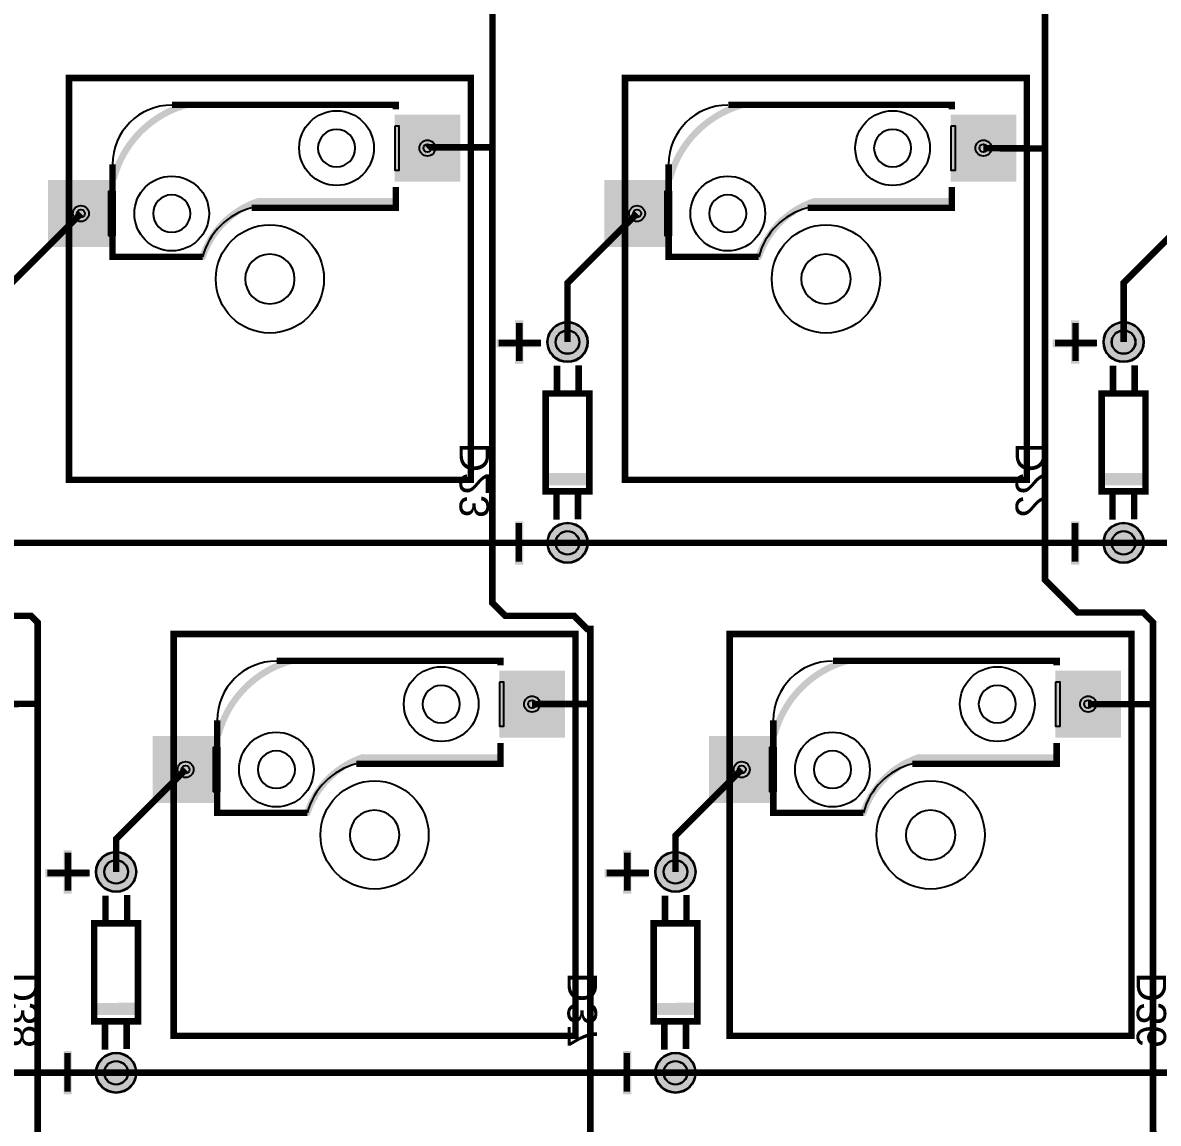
# Model space of a CAD drawing. Header units: millimetres. Extents: x -39 to 282, y -369 to -213.
# Drawn here: x 78.03 to 122.12, y -300.76 to -258.02 of the extents above; entities that cross this region are included whole.
import ezdxf

# ---------------------------------------------------------------- set-up
doc = ezdxf.new("R2010")
doc.units = ezdxf.units.MM
for name, color, linetype, true_color in [('BottomLayer', 7, 'Continuous', 0x0000ff), ('BottomPasteMaskLayer', 7, 'Continuous', 0x800000), ('BottomSilkLayer', 7, 'Continuous', 0x66cc33), ('BottomSolderMaskLayer', 7, 'Continuous', 0xaa00ff), ('Document', 7, 'Continuous', 0xffffff), ('Hole', 7, 'Continuous', 0x222222), ('Multi-Layer', 7, 'Continuous', 0xc0c0c0), ('TopLayer', 7, 'Continuous', 0xff0000), ('TopSilkLayer', 7, 'Continuous', 0xffcc00), ('TopSolderMaskLayer', 7, 'Continuous', 0x800080)]:
    doc.layers.add(name, color=color, linetype=linetype, true_color=true_color)
doc.styles.get("Standard").update_dxf_attribs({"font": 'arial.ttf'})

msp = doc.modelspace()

# ---------------------------------------------------------------- hatches: boundary and pattern name
at = {"layer": 'BottomLayer'}
for points in [[(92.495, -261.616), (94.995, -261.616), (94.995, -264.166), (92.495, -264.166)], [(114.085, -261.616), (116.585, -261.616), (116.585, -264.166), (114.085, -264.166)], [(92.645, -262.041), (92.645, -263.741), (94.245, -263.741), (94.245, -262.041), (92.645, -262.041)], [(114.236, -262.041), (114.236, -263.741), (115.836, -263.741), (115.836, -262.041), (114.236, -262.041)], [(79.045, -264.156), (81.545, -264.156), (81.545, -266.706), (79.045, -266.706)], [(100.635, -264.156), (103.135, -264.156), (103.135, -266.706), (100.635, -266.706)], [(79.795, -264.581), (79.795, -266.281), (81.395, -266.281), (81.395, -264.581), (79.795, -264.581)], [(101.385, -264.581), (101.385, -266.281), (102.985, -266.281), (102.985, -264.581), (101.385, -264.581)], [(96.559, -283.206), (99.059, -283.206), (99.059, -285.756), (96.559, -285.756)], [(118.149, -283.206), (120.649, -283.206), (120.649, -285.756), (118.149, -285.756)], [(96.709, -283.631), (96.709, -285.331), (98.309, -285.331), (98.309, -283.631), (96.709, -283.631)], [(118.3, -283.631), (118.3, -285.331), (119.9, -285.331), (119.9, -283.631), (118.3, -283.631)], [(83.109, -285.746), (85.609, -285.746), (85.609, -288.296), (83.109, -288.296)], [(104.699, -285.746), (107.199, -285.746), (107.199, -288.296), (104.699, -288.296)], [(83.859, -286.171), (83.859, -287.871), (85.459, -287.871), (85.459, -286.171), (83.859, -286.171)], [(105.45, -286.171), (105.45, -287.871), (107.05, -287.871), (107.05, -286.171), (105.45, -286.171)]]:
    msp.add_hatch(color=256, dxfattribs=at).paths.add_polyline_path(points)
at = {"layer": 'BottomPasteMaskLayer'}
for points in [[(92.495, -261.616), (94.995, -261.616), (94.995, -264.166), (92.495, -264.166)], [(114.085, -261.616), (116.585, -261.616), (116.585, -264.166), (114.085, -264.166)], [(79.045, -264.156), (81.545, -264.156), (81.545, -266.706), (79.045, -266.706)], [(100.635, -264.156), (103.135, -264.156), (103.135, -266.706), (100.635, -266.706)], [(96.559, -283.206), (99.059, -283.206), (99.059, -285.756), (96.559, -285.756)], [(118.149, -283.206), (120.649, -283.206), (120.649, -285.756), (118.149, -285.756)], [(83.109, -285.746), (85.609, -285.746), (85.609, -288.296), (83.109, -288.296)], [(104.699, -285.746), (107.199, -285.746), (107.199, -288.296), (104.699, -288.296)]]:
    msp.add_hatch(color=256, dxfattribs=at).paths.add_polyline_path(points)
at = {"layer": 'BottomSilkLayer'}
for points in [[(81.58, -264.159), (81.563, -264.158), (81.547, -264.155), (81.531, -264.15), (81.517, -264.142), (81.503, -264.133), (81.49, -264.122), (81.479, -264.11), (81.47, -264.096), (81.463, -264.081), (81.457, -264.065), (81.454, -264.049), (81.453, -264.032), (81.453, -264.032), (81.454, -264.014), (81.458, -263.997), (81.458, -263.997), (81.458, -263.997), (81.458, -263.997), (81.484, -263.907), (81.512, -263.818), (81.542, -263.729), (81.573, -263.641), (81.607, -263.554), (81.643, -263.468), (81.681, -263.382), (81.72, -263.297), (81.762, -263.213), (81.805, -263.131), (81.85, -263.049), (81.898, -262.968), (81.946, -262.888), (81.997, -262.809), (82.049, -262.732), (82.103, -262.656), (82.159, -262.581), (82.217, -262.507), (82.276, -262.434), (82.337, -262.363), (82.399, -262.294), (82.463, -262.225), (82.528, -262.158), (82.595, -262.093), (82.663, -262.029), (82.733, -261.967), (82.804, -261.906), (82.877, -261.847), (82.95, -261.789), (83.026, -261.734), (83.102, -261.68), (83.179, -261.627), (83.258, -261.577), (83.338, -261.528), (83.419, -261.481), (83.5, -261.435), (83.583, -261.392), (83.667, -261.351), (83.752, -261.311), (83.837, -261.273), (83.924, -261.237), (84.011, -261.204), (84.099, -261.172), (84.188, -261.142), (84.277, -261.114), (84.367, -261.088), (84.367, -261.088), (84.367, -261.088), (84.367, -261.088), (84.384, -261.084), (84.402, -261.083), (84.402, -261.083), (84.402, -261.083), (84.419, -261.084), (84.435, -261.088), (84.451, -261.093), (84.466, -261.1), (84.479, -261.11), (84.492, -261.12), (84.503, -261.133), (84.512, -261.147), (84.519, -261.162), (84.525, -261.177), (84.528, -261.194), (84.529, -261.21), (84.529, -261.21), (84.528, -261.227), (84.525, -261.243), (84.519, -261.259), (84.512, -261.274), (84.503, -261.288), (84.492, -261.3), (84.479, -261.311), (84.465, -261.32), (84.45, -261.328), (84.434, -261.333), (84.434, -261.333), (84.434, -261.333), (84.434, -261.333), (84.348, -261.358), (84.262, -261.385), (84.177, -261.413), (84.093, -261.444), (84.009, -261.477), (83.926, -261.511), (83.844, -261.548), (83.763, -261.586), (83.683, -261.626), (83.604, -261.668), (83.525, -261.712), (83.448, -261.758), (83.372, -261.805), (83.296, -261.854), (83.222, -261.905), (83.15, -261.958), (83.078, -262.012), (83.008, -262.067), (82.939, -262.125), (82.871, -262.184), (82.805, -262.244), (82.74, -262.306), (82.676, -262.37), (82.614, -262.435), (82.554, -262.501), (82.495, -262.569), (82.437, -262.638), (82.382, -262.708), (82.327, -262.78), (82.275, -262.853), (82.224, -262.927), (82.175, -263.002), (82.128, -263.078), (82.082, -263.155), (82.038, -263.234), (81.996, -263.313), (81.956, -263.393), (81.918, -263.475), (81.881, -263.557), (81.847, -263.639), (81.814, -263.723), (81.783, -263.807), (81.755, -263.892), (81.728, -263.978), (81.703, -264.064), (81.703, -264.064), (81.703, -264.064), (81.703, -264.064), (81.703, -264.064), (81.698, -264.08), (81.69, -264.095), (81.681, -264.109), (81.67, -264.122), (81.658, -264.133), (81.644, -264.142), (81.629, -264.149), (81.613, -264.155), (81.597, -264.158), (81.58, -264.159), (81.58, -264.159), (81.58, -264.159), (81.58, -264.159)], [(92.52, -261.084), (84.95, -261.084), (84.4, -261.084), (84.384, -261.085), (84.368, -261.088), (84.352, -261.093), (84.337, -261.101), (84.323, -261.11), (84.311, -261.121), (84.3, -261.133), (84.29, -261.147), (84.283, -261.162), (84.278, -261.178), (84.275, -261.194), (84.273, -261.211), (84.275, -261.227), (84.278, -261.243), (84.283, -261.259), (84.29, -261.274), (84.3, -261.288), (84.311, -261.3), (84.323, -261.311), (84.337, -261.321), (84.352, -261.328), (84.368, -261.333), (84.384, -261.336), (84.4, -261.338), (84.95, -261.338), (92.52, -261.338), (92.537, -261.336), (92.553, -261.333), (92.569, -261.328), (92.584, -261.321), (92.598, -261.311), (92.61, -261.3), (92.621, -261.288), (92.63, -261.274), (92.638, -261.259), (92.643, -261.243), (92.646, -261.227), (92.647, -261.211), (92.646, -261.194), (92.643, -261.178), (92.638, -261.162), (92.63, -261.147), (92.621, -261.133), (92.61, -261.121), (92.598, -261.11), (92.584, -261.101), (92.569, -261.093), (92.553, -261.088), (92.537, -261.085), (92.52, -261.084), (92.52, -261.084)], [(103.17, -264.159), (103.154, -264.158), (103.137, -264.155), (103.121, -264.15), (103.107, -264.142), (103.093, -264.133), (103.08, -264.122), (103.069, -264.11), (103.06, -264.096), (103.053, -264.081), (103.047, -264.065), (103.044, -264.049), (103.043, -264.032), (103.043, -264.032), (103.044, -264.014), (103.048, -263.997), (103.048, -263.997), (103.048, -263.997), (103.048, -263.997), (103.074, -263.907), (103.102, -263.818), (103.132, -263.729), (103.164, -263.641), (103.197, -263.554), (103.233, -263.468), (103.271, -263.382), (103.31, -263.297), (103.352, -263.213), (103.395, -263.131), (103.441, -263.049), (103.488, -262.968), (103.536, -262.888), (103.587, -262.809), (103.639, -262.732), (103.694, -262.656), (103.749, -262.581), (103.807, -262.507), (103.866, -262.434), (103.927, -262.363), (103.989, -262.294), (104.053, -262.225), (104.118, -262.158), (104.185, -262.093), (104.253, -262.029), (104.323, -261.967), (104.394, -261.906), (104.467, -261.847), (104.541, -261.789), (104.616, -261.734), (104.692, -261.68), (104.769, -261.627), (104.848, -261.577), (104.928, -261.528), (105.009, -261.481), (105.09, -261.435), (105.173, -261.392), (105.257, -261.351), (105.342, -261.311), (105.427, -261.273), (105.514, -261.237), (105.601, -261.204), (105.689, -261.172), (105.778, -261.142), (105.867, -261.114), (105.957, -261.088), (105.957, -261.088), (105.957, -261.088), (105.957, -261.088), (105.974, -261.084), (105.992, -261.083), (105.992, -261.083), (105.992, -261.083), (106.009, -261.084), (106.025, -261.088), (106.041, -261.093), (106.056, -261.1), (106.069, -261.11), (106.082, -261.12), (106.093, -261.133), (106.102, -261.147), (106.109, -261.162), (106.115, -261.177), (106.118, -261.194), (106.119, -261.21), (106.119, -261.21), (106.118, -261.227), (106.115, -261.243), (106.109, -261.259), (106.102, -261.274), (106.093, -261.288), (106.082, -261.3), (106.069, -261.311), (106.055, -261.32), (106.04, -261.328), (106.024, -261.333), (106.024, -261.333), (106.024, -261.333), (106.024, -261.333), (105.938, -261.358), (105.852, -261.385), (105.767, -261.413), (105.683, -261.444), (105.599, -261.477), (105.516, -261.511), (105.434, -261.548), (105.353, -261.586), (105.273, -261.626), (105.194, -261.668), (105.115, -261.712), (105.038, -261.758), (104.962, -261.805), (104.886, -261.854), (104.812, -261.905), (104.74, -261.958), (104.668, -262.012), (104.598, -262.067), (104.529, -262.125), (104.461, -262.184), (104.395, -262.244), (104.33, -262.306), (104.266, -262.37), (104.204, -262.435), (104.144, -262.501), (104.085, -262.569), (104.027, -262.638), (103.972, -262.708), (103.917, -262.78), (103.865, -262.853), (103.814, -262.927), (103.765, -263.002), (103.718, -263.078), (103.672, -263.155), (103.628, -263.234), (103.586, -263.313), (103.546, -263.393), (103.508, -263.475), (103.471, -263.557), (103.437, -263.639), (103.404, -263.723), (103.373, -263.807), (103.345, -263.892), (103.318, -263.978), (103.293, -264.064), (103.293, -264.064), (103.293, -264.064), (103.293, -264.064), (103.293, -264.064), (103.288, -264.08), (103.28, -264.095), (103.271, -264.109), (103.26, -264.122), (103.248, -264.133), (103.234, -264.142), (103.219, -264.149), (103.203, -264.155), (103.187, -264.158), (103.17, -264.159), (103.17, -264.159), (103.17, -264.159), (103.17, -264.159)], [(114.11, -261.084), (106.541, -261.084), (105.991, -261.084), (105.974, -261.085), (105.958, -261.088), (105.942, -261.093), (105.927, -261.101), (105.913, -261.11), (105.901, -261.121), (105.89, -261.133), (105.881, -261.147), (105.873, -261.162), (105.868, -261.178), (105.865, -261.194), (105.864, -261.211), (105.865, -261.227), (105.868, -261.243), (105.873, -261.259), (105.881, -261.274), (105.89, -261.288), (105.901, -261.3), (105.913, -261.311), (105.927, -261.321), (105.942, -261.328), (105.958, -261.333), (105.974, -261.336), (105.991, -261.338), (106.541, -261.338), (114.11, -261.338), (114.127, -261.336), (114.143, -261.333), (114.159, -261.328), (114.174, -261.321), (114.188, -261.311), (114.2, -261.3), (114.211, -261.288), (114.22, -261.274), (114.228, -261.259), (114.233, -261.243), (114.236, -261.227), (114.237, -261.211), (114.236, -261.194), (114.233, -261.178), (114.228, -261.162), (114.22, -261.147), (114.211, -261.133), (114.2, -261.121), (114.188, -261.11), (114.174, -261.101), (114.159, -261.093), (114.143, -261.088), (114.127, -261.085), (114.11, -261.084), (114.11, -261.084)], [(85.02, -267.24), (85.003, -267.239), (84.987, -267.236), (84.971, -267.23), (84.956, -267.223), (84.942, -267.214), (84.93, -267.203), (84.919, -267.19), (84.91, -267.177), (84.902, -267.162), (84.897, -267.146), (84.894, -267.13), (84.893, -267.113), (84.893, -267.113), (84.893, -267.113), (84.895, -267.091), (84.9, -267.07), (84.9, -267.07), (84.9, -267.07), (84.9, -267.07), (84.9, -267.07), (84.928, -266.989), (84.959, -266.909), (84.991, -266.829), (85.025, -266.75), (85.061, -266.672), (85.099, -266.595), (85.139, -266.519), (85.181, -266.443), (85.224, -266.369), (85.27, -266.296), (85.317, -266.224), (85.366, -266.153), (85.416, -266.084), (85.468, -266.015), (85.522, -265.948), (85.578, -265.882), (85.635, -265.818), (85.693, -265.755), (85.753, -265.693), (85.815, -265.633), (85.878, -265.575), (85.942, -265.518), (86.008, -265.462), (86.075, -265.408), (86.143, -265.356), (86.213, -265.306), (86.284, -265.257), (86.356, -265.21), (86.429, -265.165), (86.503, -265.121), (86.578, -265.079), (86.655, -265.04), (86.732, -265.002), (86.81, -264.965), (86.889, -264.931), (86.968, -264.899), (87.049, -264.869), (87.13, -264.84), (87.13, -264.84), (87.13, -264.84), (87.13, -264.84), (87.15, -264.835), (87.171, -264.833), (87.171, -264.833), (87.188, -264.834), (87.204, -264.838), (87.22, -264.843), (87.235, -264.85), (87.249, -264.86), (87.261, -264.871), (87.272, -264.883), (87.281, -264.897), (87.289, -264.912), (87.294, -264.927), (87.297, -264.944), (87.298, -264.96), (87.298, -264.96), (87.297, -264.978), (87.293, -264.995), (87.287, -265.012), (87.279, -265.028), (87.269, -265.042), (87.256, -265.055), (87.243, -265.065), (87.227, -265.074), (87.211, -265.081), (87.211, -265.081), (87.211, -265.081), (87.211, -265.081), (87.211, -265.081), (87.133, -265.108), (87.057, -265.137), (86.981, -265.168), (86.906, -265.201), (86.831, -265.235), (86.758, -265.272), (86.685, -265.31), (86.614, -265.35), (86.543, -265.392), (86.474, -265.436), (86.406, -265.481), (86.338, -265.528), (86.273, -265.577), (86.208, -265.627), (86.144, -265.679), (86.082, -265.733), (86.021, -265.788), (85.962, -265.844), (85.904, -265.902), (85.847, -265.962), (85.792, -266.022), (85.739, -266.085), (85.687, -266.148), (85.637, -266.213), (85.588, -266.279), (85.541, -266.346), (85.496, -266.414), (85.452, -266.484), (85.41, -266.554), (85.37, -266.626), (85.332, -266.698), (85.295, -266.772), (85.261, -266.846), (85.228, -266.921), (85.197, -266.997), (85.168, -267.074), (85.141, -267.151), (85.141, -267.151), (85.141, -267.151), (85.141, -267.151), (85.135, -267.166), (85.127, -267.18), (85.118, -267.193), (85.107, -267.205), (85.095, -267.215), (85.081, -267.224), (85.067, -267.231), (85.051, -267.236), (85.036, -267.239), (85.02, -267.24), (85.02, -267.24), (85.02, -267.24)], [(87.17, -265.088), (88.21, -265.088), (92.52, -265.088), (92.537, -265.087), (92.553, -265.083), (92.569, -265.078), (92.584, -265.071), (92.598, -265.061), (92.61, -265.051), (92.621, -265.038), (92.63, -265.024), (92.638, -265.009), (92.643, -264.994), (92.646, -264.977), (92.647, -264.961), (92.646, -264.944), (92.643, -264.928), (92.638, -264.912), (92.63, -264.897), (92.621, -264.883), (92.61, -264.871), (92.598, -264.86), (92.584, -264.851), (92.569, -264.843), (92.553, -264.838), (92.537, -264.835), (92.52, -264.834), (88.21, -264.834), (87.17, -264.834), (87.154, -264.835), (87.138, -264.838), (87.122, -264.843), (87.107, -264.851), (87.093, -264.86), (87.081, -264.871), (87.07, -264.883), (87.06, -264.897), (87.053, -264.912), (87.048, -264.928), (87.045, -264.944), (87.043, -264.961), (87.045, -264.977), (87.048, -264.994), (87.053, -265.009), (87.06, -265.024), (87.07, -265.038), (87.081, -265.051), (87.093, -265.061), (87.107, -265.071), (87.122, -265.078), (87.138, -265.083), (87.154, -265.087), (87.17, -265.088), (87.17, -265.088)], [(106.61, -267.24), (106.593, -267.239), (106.577, -267.236), (106.561, -267.23), (106.546, -267.223), (106.532, -267.214), (106.52, -267.203), (106.509, -267.19), (106.5, -267.177), (106.492, -267.162), (106.487, -267.146), (106.484, -267.13), (106.483, -267.113), (106.483, -267.113), (106.483, -267.113), (106.485, -267.091), (106.49, -267.07), (106.49, -267.07), (106.49, -267.07), (106.49, -267.07), (106.49, -267.07), (106.519, -266.989), (106.549, -266.909), (106.581, -266.829), (106.615, -266.75), (106.651, -266.672), (106.689, -266.595), (106.729, -266.519), (106.771, -266.443), (106.815, -266.369), (106.86, -266.296), (106.907, -266.224), (106.956, -266.153), (107.006, -266.084), (107.058, -266.015), (107.112, -265.948), (107.168, -265.882), (107.225, -265.818), (107.283, -265.755), (107.343, -265.693), (107.405, -265.633), (107.468, -265.575), (107.532, -265.518), (107.598, -265.462), (107.665, -265.408), (107.733, -265.356), (107.803, -265.306), (107.874, -265.257), (107.946, -265.21), (108.019, -265.165), (108.093, -265.121), (108.168, -265.079), (108.245, -265.04), (108.322, -265.002), (108.4, -264.965), (108.479, -264.931), (108.558, -264.899), (108.639, -264.869), (108.72, -264.84), (108.72, -264.84), (108.72, -264.84), (108.72, -264.84), (108.74, -264.835), (108.761, -264.833), (108.761, -264.833), (108.778, -264.834), (108.794, -264.838), (108.81, -264.843), (108.825, -264.85), (108.839, -264.86), (108.851, -264.871), (108.862, -264.883), (108.871, -264.897), (108.879, -264.912), (108.884, -264.927), (108.887, -264.944), (108.888, -264.96), (108.888, -264.96), (108.887, -264.978), (108.883, -264.995), (108.877, -265.012), (108.869, -265.028), (108.859, -265.042), (108.846, -265.055), (108.833, -265.065), (108.817, -265.074), (108.801, -265.081), (108.801, -265.081), (108.801, -265.081), (108.801, -265.081), (108.801, -265.081), (108.724, -265.108), (108.647, -265.137), (108.571, -265.168), (108.496, -265.201), (108.421, -265.235), (108.348, -265.272), (108.275, -265.31), (108.204, -265.35), (108.133, -265.392), (108.064, -265.436), (107.996, -265.481), (107.929, -265.528), (107.863, -265.577), (107.798, -265.627), (107.734, -265.679), (107.672, -265.733), (107.611, -265.788), (107.552, -265.844), (107.494, -265.902), (107.438, -265.962), (107.382, -266.022), (107.329, -266.085), (107.277, -266.148), (107.227, -266.213), (107.178, -266.279), (107.131, -266.346), (107.086, -266.414), (107.042, -266.484), (107, -266.554), (106.96, -266.626), (106.922, -266.698), (106.885, -266.772), (106.851, -266.846), (106.818, -266.921), (106.787, -266.997), (106.758, -267.074), (106.731, -267.151), (106.731, -267.151), (106.731, -267.151), (106.731, -267.151), (106.725, -267.166), (106.718, -267.18), (106.708, -267.193), (106.697, -267.205), (106.685, -267.215), (106.671, -267.224), (106.657, -267.231), (106.642, -267.236), (106.626, -267.239), (106.61, -267.24), (106.61, -267.24), (106.61, -267.24)], [(108.761, -265.088), (109.801, -265.088), (114.11, -265.088), (114.127, -265.087), (114.143, -265.083), (114.159, -265.078), (114.174, -265.071), (114.188, -265.061), (114.2, -265.051), (114.211, -265.038), (114.22, -265.024), (114.228, -265.009), (114.233, -264.994), (114.236, -264.977), (114.237, -264.961), (114.236, -264.944), (114.233, -264.928), (114.228, -264.912), (114.22, -264.897), (114.211, -264.883), (114.2, -264.871), (114.188, -264.86), (114.174, -264.851), (114.159, -264.843), (114.143, -264.838), (114.127, -264.835), (114.11, -264.834), (109.801, -264.834), (108.761, -264.834), (108.744, -264.835), (108.728, -264.838), (108.712, -264.843), (108.697, -264.851), (108.683, -264.86), (108.671, -264.871), (108.66, -264.883), (108.651, -264.897), (108.643, -264.912), (108.638, -264.928), (108.635, -264.944), (108.634, -264.961), (108.635, -264.977), (108.638, -264.994), (108.643, -265.009), (108.651, -265.024), (108.66, -265.038), (108.671, -265.051), (108.683, -265.061), (108.697, -265.071), (108.712, -265.078), (108.728, -265.083), (108.744, -265.087), (108.761, -265.088), (108.761, -265.088)], [(81.52, -267.238), (85.02, -267.238), (85.037, -267.237), (85.053, -267.233), (85.069, -267.228), (85.084, -267.221), (85.098, -267.211), (85.11, -267.2), (85.121, -267.188), (85.13, -267.174), (85.138, -267.159), (85.143, -267.143), (85.146, -267.127), (85.148, -267.111), (85.146, -267.094), (85.143, -267.078), (85.138, -267.062), (85.131, -267.047), (85.121, -267.033), (85.11, -267.021), (85.098, -267.01), (85.084, -267.001), (85.069, -266.993), (85.053, -266.988), (85.037, -266.985), (85.021, -266.984), (81.52, -266.984), (81.504, -266.985), (81.488, -266.988), (81.472, -266.993), (81.457, -267.001), (81.443, -267.01), (81.431, -267.021), (81.42, -267.033), (81.41, -267.047), (81.403, -267.062), (81.398, -267.078), (81.395, -267.094), (81.393, -267.111), (81.395, -267.127), (81.398, -267.143), (81.403, -267.159), (81.41, -267.174), (81.42, -267.188), (81.431, -267.2), (81.443, -267.211), (81.457, -267.221), (81.472, -267.228), (81.488, -267.233), (81.504, -267.237), (81.52, -267.238), (81.52, -267.238)], [(103.111, -267.238), (106.611, -267.238), (106.627, -267.237), (106.643, -267.233), (106.659, -267.228), (106.674, -267.221), (106.688, -267.211), (106.7, -267.2), (106.711, -267.188), (106.721, -267.174), (106.728, -267.159), (106.733, -267.143), (106.736, -267.127), (106.738, -267.111), (106.736, -267.094), (106.733, -267.078), (106.728, -267.062), (106.721, -267.047), (106.711, -267.033), (106.7, -267.021), (106.688, -267.01), (106.674, -267.001), (106.659, -266.993), (106.643, -266.988), (106.627, -266.985), (106.611, -266.984), (103.111, -266.984), (103.094, -266.985), (103.078, -266.988), (103.062, -266.993), (103.047, -267.001), (103.033, -267.01), (103.021, -267.021), (103.01, -267.033), (103.001, -267.047), (102.993, -267.062), (102.988, -267.078), (102.985, -267.094), (102.984, -267.111), (102.985, -267.127), (102.988, -267.143), (102.993, -267.159), (103.001, -267.174), (103.01, -267.188), (103.021, -267.2), (103.033, -267.211), (103.047, -267.221), (103.062, -267.228), (103.078, -267.233), (103.094, -267.237), (103.111, -267.238), (103.111, -267.238)], [(98.337, -275.511), (98.337, -275.971), (98.327, -275.981), (100.007, -275.981), (100.037, -275.951), (100.037, -275.541), (100.037, -275.501)], [(119.927, -275.511), (119.927, -275.971), (119.917, -275.981), (121.597, -275.981), (121.627, -275.951), (121.627, -275.541), (121.627, -275.501)], [(85.644, -285.749), (85.627, -285.748), (85.611, -285.745), (85.595, -285.74), (85.581, -285.732), (85.567, -285.723), (85.554, -285.712), (85.543, -285.7), (85.534, -285.686), (85.527, -285.671), (85.521, -285.655), (85.518, -285.639), (85.517, -285.622), (85.517, -285.622), (85.518, -285.604), (85.522, -285.587), (85.522, -285.587), (85.522, -285.587), (85.522, -285.587), (85.548, -285.497), (85.576, -285.408), (85.606, -285.319), (85.638, -285.231), (85.671, -285.144), (85.707, -285.058), (85.745, -284.972), (85.784, -284.887), (85.826, -284.803), (85.869, -284.721), (85.914, -284.639), (85.962, -284.558), (86.01, -284.478), (86.061, -284.4), (86.113, -284.322), (86.167, -284.246), (86.223, -284.171), (86.281, -284.097), (86.34, -284.024), (86.401, -283.953), (86.463, -283.884), (86.527, -283.815), (86.592, -283.748), (86.659, -283.683), (86.727, -283.619), (86.797, -283.557), (86.868, -283.496), (86.941, -283.437), (87.015, -283.379), (87.09, -283.324), (87.166, -283.27), (87.243, -283.217), (87.322, -283.167), (87.402, -283.118), (87.483, -283.071), (87.564, -283.025), (87.647, -282.982), (87.731, -282.941), (87.816, -282.901), (87.901, -282.863), (87.988, -282.827), (88.075, -282.794), (88.163, -282.762), (88.252, -282.732), (88.341, -282.704), (88.431, -282.678), (88.431, -282.678), (88.431, -282.678), (88.431, -282.678), (88.448, -282.675), (88.466, -282.673), (88.466, -282.673), (88.466, -282.673), (88.483, -282.674), (88.499, -282.678), (88.515, -282.683), (88.53, -282.69), (88.543, -282.7), (88.556, -282.711), (88.567, -282.723), (88.576, -282.737), (88.583, -282.752), (88.589, -282.767), (88.592, -282.784), (88.593, -282.8), (88.593, -282.8), (88.592, -282.817), (88.589, -282.833), (88.583, -282.849), (88.576, -282.864), (88.567, -282.878), (88.556, -282.89), (88.543, -282.901), (88.529, -282.91), (88.514, -282.918), (88.498, -282.923), (88.498, -282.923), (88.498, -282.923), (88.498, -282.923), (88.412, -282.948), (88.326, -282.975), (88.241, -283.003), (88.157, -283.034), (88.073, -283.067), (87.99, -283.101), (87.908, -283.138), (87.827, -283.176), (87.747, -283.216), (87.668, -283.258), (87.589, -283.302), (87.512, -283.348), (87.436, -283.395), (87.36, -283.444), (87.286, -283.495), (87.214, -283.548), (87.142, -283.602), (87.072, -283.658), (87.003, -283.715), (86.935, -283.774), (86.869, -283.834), (86.804, -283.896), (86.74, -283.96), (86.678, -284.025), (86.618, -284.091), (86.559, -284.159), (86.501, -284.228), (86.446, -284.298), (86.391, -284.37), (86.339, -284.443), (86.288, -284.517), (86.239, -284.592), (86.192, -284.668), (86.146, -284.745), (86.102, -284.824), (86.06, -284.903), (86.02, -284.983), (85.982, -285.065), (85.945, -285.147), (85.911, -285.229), (85.878, -285.313), (85.847, -285.397), (85.819, -285.483), (85.792, -285.568), (85.767, -285.654), (85.767, -285.654), (85.767, -285.654), (85.767, -285.654), (85.767, -285.654), (85.762, -285.67), (85.754, -285.685), (85.745, -285.699), (85.734, -285.712), (85.722, -285.723), (85.708, -285.732), (85.693, -285.74), (85.677, -285.745), (85.661, -285.748), (85.644, -285.749), (85.644, -285.749), (85.644, -285.749), (85.644, -285.749)], [(96.584, -282.674), (89.014, -282.674), (88.464, -282.674), (88.448, -282.675), (88.432, -282.678), (88.416, -282.683), (88.401, -282.691), (88.387, -282.7), (88.375, -282.711), (88.364, -282.723), (88.355, -282.737), (88.347, -282.752), (88.342, -282.768), (88.339, -282.784), (88.337, -282.801), (88.339, -282.817), (88.342, -282.833), (88.347, -282.849), (88.355, -282.864), (88.364, -282.878), (88.375, -282.89), (88.387, -282.901), (88.401, -282.911), (88.416, -282.918), (88.432, -282.923), (88.448, -282.927), (88.464, -282.928), (89.014, -282.928), (96.584, -282.928), (96.601, -282.927), (96.617, -282.923), (96.633, -282.918), (96.648, -282.911), (96.662, -282.901), (96.674, -282.89), (96.685, -282.878), (96.694, -282.864), (96.702, -282.849), (96.707, -282.833), (96.71, -282.817), (96.711, -282.801), (96.71, -282.784), (96.707, -282.768), (96.702, -282.752), (96.694, -282.737), (96.685, -282.723), (96.674, -282.711), (96.662, -282.7), (96.648, -282.691), (96.633, -282.683), (96.617, -282.678), (96.601, -282.675), (96.584, -282.674), (96.584, -282.674)], [(107.234, -285.749), (107.218, -285.748), (107.201, -285.745), (107.185, -285.74), (107.171, -285.732), (107.157, -285.723), (107.144, -285.712), (107.133, -285.7), (107.124, -285.686), (107.117, -285.671), (107.111, -285.655), (107.108, -285.639), (107.107, -285.622), (107.107, -285.622), (107.108, -285.604), (107.112, -285.587), (107.112, -285.587), (107.112, -285.587), (107.112, -285.587), (107.138, -285.497), (107.166, -285.408), (107.196, -285.319), (107.228, -285.231), (107.261, -285.144), (107.297, -285.058), (107.335, -284.972), (107.374, -284.887), (107.416, -284.803), (107.459, -284.721), (107.505, -284.639), (107.552, -284.558), (107.6, -284.478), (107.651, -284.4), (107.703, -284.322), (107.758, -284.246), (107.813, -284.171), (107.871, -284.097), (107.93, -284.024), (107.991, -283.953), (108.053, -283.884), (108.117, -283.815), (108.182, -283.748), (108.249, -283.683), (108.317, -283.619), (108.387, -283.557), (108.458, -283.496), (108.531, -283.437), (108.605, -283.379), (108.68, -283.324), (108.756, -283.27), (108.833, -283.217), (108.912, -283.167), (108.992, -283.118), (109.073, -283.071), (109.154, -283.025), (109.237, -282.982), (109.321, -282.941), (109.406, -282.901), (109.491, -282.863), (109.578, -282.827), (109.665, -282.794), (109.753, -282.762), (109.842, -282.732), (109.931, -282.704), (110.021, -282.678), (110.021, -282.678), (110.021, -282.678), (110.021, -282.678), (110.038, -282.675), (110.056, -282.673), (110.056, -282.673), (110.056, -282.673), (110.073, -282.674), (110.089, -282.678), (110.105, -282.683), (110.12, -282.69), (110.133, -282.7), (110.146, -282.711), (110.157, -282.723), (110.166, -282.737), (110.173, -282.752), (110.179, -282.767), (110.182, -282.784), (110.183, -282.8), (110.183, -282.8), (110.182, -282.817), (110.179, -282.833), (110.173, -282.849), (110.166, -282.864), (110.157, -282.878), (110.146, -282.89), (110.133, -282.901), (110.119, -282.91), (110.104, -282.918), (110.088, -282.923), (110.088, -282.923), (110.088, -282.923), (110.088, -282.923), (110.002, -282.948), (109.916, -282.975), (109.831, -283.003), (109.747, -283.034), (109.663, -283.067), (109.58, -283.101), (109.498, -283.138), (109.417, -283.176), (109.337, -283.216), (109.258, -283.258), (109.179, -283.302), (109.102, -283.348), (109.026, -283.395), (108.95, -283.444), (108.876, -283.495), (108.804, -283.548), (108.732, -283.602), (108.662, -283.658), (108.593, -283.715), (108.525, -283.774), (108.459, -283.834), (108.394, -283.896), (108.33, -283.96), (108.268, -284.025), (108.208, -284.091), (108.149, -284.159), (108.091, -284.228), (108.036, -284.298), (107.981, -284.37), (107.929, -284.443), (107.878, -284.517), (107.829, -284.592), (107.782, -284.668), (107.736, -284.745), (107.692, -284.824), (107.65, -284.903), (107.61, -284.983), (107.572, -285.065), (107.535, -285.147), (107.501, -285.229), (107.468, -285.313), (107.437, -285.397), (107.409, -285.483), (107.382, -285.568), (107.357, -285.654), (107.357, -285.654), (107.357, -285.654), (107.357, -285.654), (107.357, -285.654), (107.352, -285.67), (107.344, -285.685), (107.335, -285.699), (107.324, -285.712), (107.312, -285.723), (107.298, -285.732), (107.283, -285.74), (107.267, -285.745), (107.251, -285.748), (107.234, -285.749), (107.234, -285.749), (107.234, -285.749), (107.234, -285.749)], [(118.174, -282.674), (110.605, -282.674), (110.055, -282.674), (110.038, -282.675), (110.022, -282.678), (110.006, -282.683), (109.991, -282.691), (109.977, -282.7), (109.965, -282.711), (109.954, -282.723), (109.945, -282.737), (109.937, -282.752), (109.932, -282.768), (109.929, -282.784), (109.928, -282.801), (109.929, -282.817), (109.932, -282.833), (109.937, -282.849), (109.945, -282.864), (109.954, -282.878), (109.965, -282.89), (109.977, -282.901), (109.991, -282.911), (110.006, -282.918), (110.022, -282.923), (110.038, -282.927), (110.055, -282.928), (110.605, -282.928), (118.174, -282.928), (118.191, -282.927), (118.207, -282.923), (118.223, -282.918), (118.238, -282.911), (118.252, -282.901), (118.264, -282.89), (118.275, -282.878), (118.284, -282.864), (118.292, -282.849), (118.297, -282.833), (118.3, -282.817), (118.301, -282.801), (118.3, -282.784), (118.297, -282.768), (118.292, -282.752), (118.284, -282.737), (118.275, -282.723), (118.264, -282.711), (118.252, -282.7), (118.238, -282.691), (118.223, -282.683), (118.207, -282.678), (118.191, -282.675), (118.174, -282.674), (118.174, -282.674)], [(89.084, -288.83), (89.067, -288.829), (89.051, -288.826), (89.035, -288.821), (89.02, -288.813), (89.006, -288.804), (88.994, -288.793), (88.983, -288.781), (88.974, -288.767), (88.966, -288.752), (88.961, -288.736), (88.958, -288.72), (88.957, -288.703), (88.957, -288.703), (88.957, -288.703), (88.959, -288.681), (88.964, -288.66), (88.964, -288.66), (88.964, -288.66), (88.964, -288.66), (88.964, -288.66), (88.992, -288.579), (89.023, -288.499), (89.055, -288.419), (89.089, -288.34), (89.125, -288.262), (89.163, -288.185), (89.203, -288.109), (89.245, -288.033), (89.288, -287.959), (89.334, -287.886), (89.381, -287.814), (89.43, -287.743), (89.48, -287.674), (89.532, -287.605), (89.586, -287.538), (89.642, -287.472), (89.699, -287.408), (89.757, -287.345), (89.817, -287.283), (89.879, -287.223), (89.942, -287.165), (90.006, -287.108), (90.072, -287.052), (90.139, -286.999), (90.207, -286.946), (90.277, -286.896), (90.348, -286.847), (90.42, -286.8), (90.493, -286.755), (90.567, -286.711), (90.642, -286.669), (90.719, -286.63), (90.796, -286.592), (90.874, -286.555), (90.953, -286.521), (91.032, -286.489), (91.113, -286.459), (91.194, -286.43), (91.194, -286.43), (91.194, -286.43), (91.194, -286.43), (91.214, -286.425), (91.235, -286.423), (91.235, -286.423), (91.252, -286.424), (91.268, -286.428), (91.284, -286.433), (91.299, -286.44), (91.313, -286.45), (91.325, -286.461), (91.336, -286.473), (91.345, -286.487), (91.353, -286.502), (91.358, -286.518), (91.361, -286.534), (91.362, -286.55), (91.362, -286.55), (91.361, -286.568), (91.357, -286.585), (91.351, -286.602), (91.343, -286.618), (91.333, -286.632), (91.32, -286.645), (91.307, -286.656), (91.291, -286.664), (91.275, -286.671), (91.275, -286.671), (91.275, -286.671), (91.275, -286.671), (91.275, -286.671), (91.197, -286.698), (91.121, -286.727), (91.045, -286.758), (90.97, -286.791), (90.895, -286.825), (90.822, -286.862), (90.749, -286.9), (90.678, -286.94), (90.607, -286.982), (90.538, -287.026), (90.47, -287.071), (90.403, -287.118), (90.337, -287.167), (90.272, -287.217), (90.208, -287.269), (90.146, -287.323), (90.085, -287.378), (90.026, -287.434), (89.968, -287.492), (89.911, -287.552), (89.856, -287.612), (89.803, -287.675), (89.751, -287.738), (89.701, -287.803), (89.652, -287.869), (89.605, -287.936), (89.56, -288.004), (89.516, -288.074), (89.474, -288.144), (89.434, -288.216), (89.396, -288.288), (89.359, -288.362), (89.325, -288.436), (89.292, -288.511), (89.261, -288.587), (89.232, -288.664), (89.205, -288.741), (89.205, -288.741), (89.205, -288.741), (89.205, -288.741), (89.199, -288.756), (89.191, -288.77), (89.182, -288.783), (89.171, -288.795), (89.159, -288.806), (89.145, -288.814), (89.131, -288.821), (89.115, -288.826), (89.1, -288.829), (89.084, -288.83), (89.084, -288.83), (89.084, -288.83)], [(91.234, -286.678), (92.274, -286.678), (96.584, -286.678), (96.601, -286.677), (96.617, -286.673), (96.633, -286.668), (96.648, -286.661), (96.662, -286.652), (96.674, -286.641), (96.685, -286.628), (96.694, -286.614), (96.702, -286.599), (96.707, -286.584), (96.71, -286.567), (96.711, -286.551), (96.71, -286.534), (96.707, -286.518), (96.702, -286.502), (96.694, -286.487), (96.685, -286.473), (96.674, -286.461), (96.662, -286.45), (96.648, -286.441), (96.633, -286.433), (96.617, -286.428), (96.601, -286.425), (96.584, -286.424), (92.274, -286.424), (91.234, -286.424), (91.218, -286.425), (91.202, -286.428), (91.186, -286.433), (91.171, -286.441), (91.157, -286.45), (91.145, -286.461), (91.134, -286.473), (91.124, -286.487), (91.117, -286.502), (91.112, -286.518), (91.109, -286.534), (91.107, -286.551), (91.109, -286.567), (91.112, -286.584), (91.117, -286.599), (91.124, -286.614), (91.134, -286.628), (91.145, -286.641), (91.157, -286.652), (91.171, -286.661), (91.186, -286.668), (91.202, -286.673), (91.218, -286.677), (91.234, -286.678), (91.234, -286.678)], [(110.674, -288.83), (110.657, -288.829), (110.641, -288.826), (110.625, -288.821), (110.61, -288.813), (110.596, -288.804), (110.584, -288.793), (110.573, -288.781), (110.564, -288.767), (110.556, -288.752), (110.551, -288.736), (110.548, -288.72), (110.547, -288.703), (110.547, -288.703), (110.547, -288.703), (110.549, -288.681), (110.554, -288.66), (110.554, -288.66), (110.554, -288.66), (110.554, -288.66), (110.554, -288.66), (110.583, -288.579), (110.613, -288.499), (110.645, -288.419), (110.679, -288.34), (110.715, -288.262), (110.753, -288.185), (110.793, -288.109), (110.835, -288.033), (110.879, -287.959), (110.924, -287.886), (110.971, -287.814), (111.02, -287.743), (111.07, -287.674), (111.122, -287.605), (111.176, -287.538), (111.232, -287.472), (111.289, -287.408), (111.347, -287.345), (111.407, -287.283), (111.469, -287.223), (111.532, -287.165), (111.596, -287.108), (111.662, -287.052), (111.729, -286.999), (111.797, -286.946), (111.867, -286.896), (111.938, -286.847), (112.01, -286.8), (112.083, -286.755), (112.157, -286.711), (112.232, -286.669), (112.309, -286.63), (112.386, -286.592), (112.464, -286.555), (112.543, -286.521), (112.622, -286.489), (112.703, -286.459), (112.784, -286.43), (112.784, -286.43), (112.784, -286.43), (112.784, -286.43), (112.804, -286.425), (112.825, -286.423), (112.825, -286.423), (112.842, -286.424), (112.858, -286.428), (112.874, -286.433), (112.889, -286.44), (112.903, -286.45), (112.915, -286.461), (112.926, -286.473), (112.935, -286.487), (112.943, -286.502), (112.948, -286.518), (112.951, -286.534), (112.952, -286.55), (112.952, -286.55), (112.951, -286.568), (112.947, -286.585), (112.941, -286.602), (112.933, -286.618), (112.923, -286.632), (112.91, -286.645), (112.897, -286.656), (112.881, -286.664), (112.865, -286.671), (112.865, -286.671), (112.865, -286.671), (112.865, -286.671), (112.865, -286.671), (112.788, -286.698), (112.711, -286.727), (112.635, -286.758), (112.56, -286.791), (112.485, -286.825), (112.412, -286.862), (112.339, -286.9), (112.268, -286.94), (112.197, -286.982), (112.128, -287.026), (112.06, -287.071), (111.993, -287.118), (111.927, -287.167), (111.862, -287.217), (111.798, -287.269), (111.736, -287.323), (111.675, -287.378), (111.616, -287.434), (111.558, -287.492), (111.502, -287.552), (111.446, -287.612), (111.393, -287.675), (111.341, -287.738), (111.291, -287.803), (111.242, -287.869), (111.195, -287.936), (111.15, -288.004), (111.106, -288.074), (111.064, -288.144), (111.024, -288.216), (110.986, -288.288), (110.949, -288.362), (110.915, -288.436), (110.882, -288.511), (110.851, -288.587), (110.822, -288.664), (110.795, -288.741), (110.795, -288.741), (110.795, -288.741), (110.795, -288.741), (110.789, -288.756), (110.782, -288.77), (110.772, -288.783), (110.761, -288.795), (110.749, -288.806), (110.735, -288.814), (110.721, -288.821), (110.706, -288.826), (110.69, -288.829), (110.674, -288.83), (110.674, -288.83), (110.674, -288.83)], [(112.825, -286.678), (113.865, -286.678), (118.174, -286.678), (118.191, -286.677), (118.207, -286.673), (118.223, -286.668), (118.238, -286.661), (118.252, -286.652), (118.264, -286.641), (118.275, -286.628), (118.284, -286.614), (118.292, -286.599), (118.297, -286.584), (118.3, -286.567), (118.301, -286.551), (118.3, -286.534), (118.297, -286.518), (118.292, -286.502), (118.284, -286.487), (118.275, -286.473), (118.264, -286.461), (118.252, -286.45), (118.238, -286.441), (118.223, -286.433), (118.207, -286.428), (118.191, -286.425), (118.174, -286.424), (113.865, -286.424), (112.825, -286.424), (112.808, -286.425), (112.792, -286.428), (112.776, -286.433), (112.761, -286.441), (112.747, -286.45), (112.735, -286.461), (112.724, -286.473), (112.715, -286.487), (112.707, -286.502), (112.702, -286.518), (112.699, -286.534), (112.698, -286.551), (112.699, -286.567), (112.702, -286.584), (112.707, -286.599), (112.715, -286.614), (112.724, -286.628), (112.735, -286.641), (112.747, -286.652), (112.761, -286.661), (112.776, -286.668), (112.792, -286.673), (112.808, -286.677), (112.825, -286.678), (112.825, -286.678)], [(85.584, -288.828), (89.085, -288.828), (89.101, -288.827), (89.117, -288.823), (89.133, -288.818), (89.148, -288.811), (89.162, -288.801), (89.174, -288.79), (89.185, -288.778), (89.194, -288.764), (89.202, -288.749), (89.207, -288.734), (89.21, -288.717), (89.212, -288.701), (89.21, -288.684), (89.207, -288.668), (89.202, -288.652), (89.194, -288.637), (89.185, -288.623), (89.174, -288.611), (89.162, -288.6), (89.148, -288.591), (89.133, -288.583), (89.117, -288.578), (89.101, -288.575), (89.085, -288.574), (85.584, -288.574), (85.568, -288.575), (85.552, -288.578), (85.536, -288.583), (85.521, -288.591), (85.507, -288.6), (85.495, -288.611), (85.484, -288.623), (85.474, -288.637), (85.467, -288.652), (85.462, -288.668), (85.459, -288.684), (85.457, -288.701), (85.459, -288.717), (85.462, -288.734), (85.467, -288.749), (85.474, -288.764), (85.484, -288.778), (85.495, -288.79), (85.507, -288.801), (85.521, -288.811), (85.536, -288.818), (85.552, -288.823), (85.568, -288.827), (85.584, -288.828), (85.584, -288.828)], [(107.175, -288.828), (110.675, -288.828), (110.691, -288.827), (110.707, -288.823), (110.723, -288.818), (110.738, -288.811), (110.752, -288.801), (110.764, -288.79), (110.775, -288.778), (110.785, -288.764), (110.792, -288.749), (110.797, -288.734), (110.8, -288.717), (110.802, -288.701), (110.8, -288.684), (110.797, -288.668), (110.792, -288.652), (110.785, -288.637), (110.775, -288.623), (110.764, -288.611), (110.752, -288.6), (110.738, -288.591), (110.723, -288.583), (110.707, -288.578), (110.691, -288.575), (110.675, -288.574), (107.175, -288.574), (107.158, -288.575), (107.142, -288.578), (107.126, -288.583), (107.111, -288.591), (107.097, -288.6), (107.085, -288.611), (107.074, -288.623), (107.065, -288.637), (107.057, -288.652), (107.052, -288.668), (107.049, -288.684), (107.048, -288.701), (107.049, -288.717), (107.052, -288.734), (107.057, -288.749), (107.065, -288.764), (107.074, -288.778), (107.085, -288.79), (107.097, -288.801), (107.111, -288.811), (107.126, -288.818), (107.142, -288.823), (107.158, -288.827), (107.175, -288.828), (107.175, -288.828)], [(80.811, -296.085), (80.811, -296.545), (80.801, -296.555), (82.481, -296.555), (82.511, -296.525), (82.511, -296.115), (82.511, -296.075)], [(102.528, -296.085), (102.528, -296.545), (102.518, -296.555), (104.198, -296.555), (104.228, -296.525), (104.228, -296.115), (104.228, -296.075)]]:
    msp.add_hatch(color=256, dxfattribs=at).paths.add_polyline_path(points)
at = {"layer": 'BottomSolderMaskLayer'}
for points in [[(92.47, -261.59), (95.02, -261.59), (95.02, -264.191), (92.47, -264.191)], [(114.06, -261.59), (116.61, -261.59), (116.61, -264.191), (114.06, -264.191)], [(79.02, -264.13), (81.571, -264.13), (81.571, -266.731), (79.02, -266.731)], [(100.61, -264.13), (103.161, -264.13), (103.161, -266.731), (100.61, -266.731)], [(98.4, -270.421, 1), (99.974, -270.421, 1)], [(119.99, -270.421, 1), (121.564, -270.421, 1)], [(98.4, -278.22, 1), (99.974, -278.22, 1)], [(119.99, -278.22, 1), (121.564, -278.22, 1)], [(96.534, -283.18), (99.084, -283.18), (99.084, -285.781), (96.534, -285.781)], [(118.124, -283.18), (120.674, -283.18), (120.674, -285.781), (118.124, -285.781)], [(83.084, -285.72), (85.635, -285.72), (85.635, -288.321), (83.084, -288.321)], [(104.674, -285.72), (107.225, -285.72), (107.225, -288.321), (104.674, -288.321)], [(80.874, -290.995, 1), (82.448, -290.995, 1)], [(102.591, -290.995, 1), (104.165, -290.995, 1)], [(80.874, -298.795, 1), (82.448, -298.795, 1)], [(102.591, -298.795, 1), (104.165, -298.795, 1)]]:
    msp.add_hatch(color=256, dxfattribs=at).paths.add_polyline_path(points)
at = {"layer": 'Document'}
for points in [[(97.467, -269.581), (97.147, -269.581), (97.147, -271.261), (97.467, -271.261)], [(119.057, -269.581), (118.737, -269.581), (118.737, -271.261), (119.057, -271.261)], [(98.115, -270.633), (98.115, -270.313), (96.435, -270.313), (96.435, -270.633)], [(119.705, -270.633), (119.705, -270.313), (118.025, -270.313), (118.025, -270.633)], [(97.467, -277.381), (97.147, -277.381), (97.147, -279.061), (97.467, -279.061)], [(119.057, -277.381), (118.737, -277.381), (118.737, -279.061), (119.057, -279.061)], [(79.941, -290.155), (79.621, -290.155), (79.621, -291.835), (79.941, -291.835)], [(101.658, -290.155), (101.338, -290.155), (101.338, -291.835), (101.658, -291.835)], [(80.589, -291.207), (80.589, -290.887), (78.909, -290.887), (78.909, -291.207)], [(102.306, -291.207), (102.306, -290.887), (100.626, -290.887), (100.626, -291.207)], [(79.941, -297.955), (79.621, -297.955), (79.621, -299.635), (79.941, -299.635)], [(101.658, -297.955), (101.338, -297.955), (101.338, -299.635), (101.658, -299.635)]]:
    msp.add_hatch(color=256, dxfattribs=at).paths.add_polyline_path(points)
at = {"layer": 'Multi-Layer'}
for points in [[(98.425, -270.421, 1), (99.949, -270.421, 1)], [(120.015, -270.421, 1), (121.539, -270.421, 1)], [(98.425, -278.22, 1), (99.949, -278.22, 1)], [(120.015, -278.22, 1), (121.539, -278.22, 1)], [(80.899, -290.995, 1), (82.423, -290.995, 1)], [(102.616, -290.995, 1), (104.14, -290.995, 1)], [(80.899, -298.795, 1), (82.423, -298.795, 1)], [(102.616, -298.795, 1), (104.14, -298.795, 1)]]:
    msp.add_hatch(color=256, dxfattribs=at).paths.add_polyline_path(points)
at = {"layer": 'TopSolderMaskLayer'}
for points in [[(98.4, -270.421, 1), (99.974, -270.421, 1)], [(119.99, -270.421, 1), (121.564, -270.421, 1)], [(98.4, -278.22, 1), (99.974, -278.22, 1)], [(119.99, -278.22, 1), (121.564, -278.22, 1)], [(80.874, -290.995, 1), (82.448, -290.995, 1)], [(102.591, -290.995, 1), (104.165, -290.995, 1)], [(80.874, -298.795, 1), (82.448, -298.795, 1)], [(102.591, -298.795, 1), (104.165, -298.795, 1)]]:
    msp.add_hatch(color=256, dxfattribs=at).paths.add_polyline_path(points)

# ---------------------------------------------------------------- linework, layer by layer
at = {"layer": 'BottomLayer', "const_width": 0.254}
for points in [[(99.187, -278.22), (76.835, -278.22), (76.835, -278.22)], [(120.777, -278.22), (120.777, -278.22), (99.187, -278.22)], [(142.24, -278.22), (142.24, -278.22), (120.777, -278.22)], [(79.756, -298.795), (58.547, -298.795)], [(102.108, -298.795), (79.756, -298.795)], [(124.968, -298.795), (102.108, -298.795)]]:
    msp.add_lwpolyline(points, dxfattribs=at)
at = {"layer": 'BottomLayer'}
for centre in [(79.795, -267.11), (101.385, -267.11), (83.859, -288.7), (105.449, -288.7)]:
    msp.add_arc(centre, 0.03, 359.9073, 349.7038, dxfattribs=at)
at = {"layer": 'BottomSilkLayer', "const_width": 0.254}
for points in [[(92.52, -261.385), (92.52, -261.211), (83.834, -261.211)], [(114.11, -261.385), (114.11, -261.211), (105.424, -261.211)], [(81.52, -263.524), (81.52, -266.937), (81.52, -267.111), (85.02, -267.111)], [(103.11, -263.524), (103.11, -266.937), (103.11, -267.111), (106.611, -267.111)], [(92.52, -264.961), (92.52, -264.397)], [(114.11, -264.961), (114.11, -264.397)], [(86.92, -265.211), (87.17, -265.211), (88.21, -265.211), (92.52, -265.211), (92.52, -264.961)], [(108.51, -265.211), (108.761, -265.211), (109.801, -265.211), (114.11, -265.211), (114.11, -264.961)], [(97.317, -269.681), (97.317, -271.151)], [(118.907, -269.681), (118.907, -271.151)], [(96.517, -270.461), (98.157, -270.461)], [(118.107, -270.461), (119.747, -270.461)], [(98.777, -272.36), (98.777, -271.34)], [(99.617, -272.32), (99.617, -271.32)], [(120.367, -272.36), (120.367, -271.34)], [(121.207, -272.32), (121.207, -271.32)], [(98.757, -276.321), (98.757, -277.321)], [(99.597, -276.281), (99.597, -277.301)], [(120.347, -276.321), (120.347, -277.321)], [(121.187, -276.281), (121.187, -277.301)], [(97.297, -277.451), (97.297, -278.951)], [(118.887, -277.451), (118.887, -278.951)], [(96.584, -282.975), (96.584, -282.801), (87.898, -282.801)], [(118.174, -282.975), (118.174, -282.801), (109.488, -282.801)], [(85.584, -285.114), (85.584, -288.527), (85.584, -288.701), (89.085, -288.701)], [(107.174, -285.114), (107.174, -288.527), (107.174, -288.701), (110.675, -288.701)], [(96.584, -286.551), (96.584, -285.987)], [(118.174, -286.551), (118.174, -285.987)], [(90.984, -286.801), (91.234, -286.801), (92.274, -286.801), (96.584, -286.801), (96.584, -286.551)], [(112.574, -286.801), (112.825, -286.801), (113.865, -286.801), (118.174, -286.801), (118.174, -286.551)], [(79.791, -290.255), (79.791, -291.725)], [(101.508, -290.255), (101.508, -291.725)], [(78.991, -291.035), (80.631, -291.035)], [(100.708, -291.035), (102.348, -291.035)], [(81.251, -292.934), (81.251, -291.914)], [(82.091, -292.894), (82.091, -291.894)], [(102.968, -292.934), (102.968, -291.914)], [(103.808, -292.894), (103.808, -291.894)], [(81.231, -296.895), (81.231, -297.895)], [(82.071, -296.855), (82.071, -297.875)], [(102.948, -296.895), (102.948, -297.895)], [(103.788, -296.855), (103.788, -297.875)], [(79.771, -298.025), (79.771, -299.525)], [(101.488, -298.025), (101.488, -299.525)]]:
    msp.add_lwpolyline(points, dxfattribs=at)
at = {"layer": 'BottomSilkLayer'}
for points in [[(92.485, -262.041), (92.485, -263.741), (92.655, -263.741), (92.655, -262.041), (92.485, -262.041)], [(114.075, -262.041), (114.075, -263.741), (114.246, -263.741), (114.246, -262.041), (114.075, -262.041)], [(81.37, -266.281), (81.63, -266.281), (81.63, -264.581), (81.37, -264.581), (81.37, -266.281), (81.37, -266.281)], [(102.961, -266.281), (103.22, -266.281), (103.22, -264.581), (102.961, -264.581), (102.961, -266.281), (102.961, -266.281)], [(96.549, -283.631), (96.549, -285.331), (96.719, -285.331), (96.719, -283.631), (96.549, -283.631)], [(118.139, -283.631), (118.139, -285.331), (118.31, -285.331), (118.31, -283.631), (118.139, -283.631)], [(85.434, -287.871), (85.694, -287.871), (85.694, -286.171), (85.434, -286.171), (85.434, -287.871), (85.434, -287.871)], [(107.025, -287.871), (107.285, -287.871), (107.285, -286.171), (107.025, -286.171), (107.025, -287.871), (107.025, -287.871)]]:
    msp.add_lwpolyline(points, close=True, dxfattribs=at)
at = {"layer": 'BottomSilkLayer', "const_width": 0.254}
for points in [[(98.337, -272.421), (98.337, -276.221), (100.037, -276.221), (100.037, -272.421), (98.337, -272.421)], [(119.927, -272.421), (119.927, -276.221), (121.627, -276.221), (121.627, -272.421), (119.927, -272.421)], [(80.811, -292.995), (80.811, -296.795), (82.511, -296.795), (82.511, -292.995), (80.811, -292.995)], [(102.528, -292.995), (102.528, -296.795), (104.228, -296.795), (104.228, -292.995), (102.528, -292.995)]]:
    msp.add_lwpolyline(points, close=True, dxfattribs=at)
at = {"layer": 'BottomSilkLayer'}
for centre, radius, start, end in [((83.824, -263.524), 2.304, 90, 179.9994), ((92.51, -261.211), 0.01, 270.2907, 0.1462), ((105.414, -263.524), 2.304, 90, 179.9994), ((114.1, -261.211), 0.01, 270.2907, 0.1462), ((87.59, -267.78), 2.655, 104.6011, 165.3997), ((109.18, -267.78), 2.655, 104.6011, 165.3997), ((87.888, -285.114), 2.304, 90, 179.9994), ((96.574, -282.801), 0.01, 270.1452, 0.1456), ((109.478, -285.114), 2.304, 90, 179.9994), ((118.164, -282.801), 0.01, 270.1452, 0.1456), ((91.654, -289.37), 2.655, 104.6017, 165.3998), ((113.244, -289.37), 2.655, 104.6017, 165.3998)]:
    msp.add_arc(centre, radius, start, end, dxfattribs=at)
at = {"layer": 'BottomSolderMaskLayer'}
for centre, radius in [((99.187, -270.421), 0.787), ((120.777, -270.421), 0.787), ((99.187, -270.421), 0.465), ((120.777, -270.421), 0.465), ((99.187, -278.22), 0.787), ((99.187, -278.221), 0.465), ((120.777, -278.22), 0.787), ((120.777, -278.221), 0.465), ((81.661, -290.995), 0.787), ((81.661, -290.995), 0.465), ((103.378, -290.995), 0.787), ((103.378, -290.995), 0.465), ((81.661, -298.795), 0.787), ((103.378, -298.795), 0.787), ((81.661, -298.795), 0.465), ((103.378, -298.795), 0.465)]:
    msp.add_circle(centre, radius, dxfattribs=at)
at = {"layer": 'Document'}
for centre, radius, start, end in [((90.22, -262.892), 0.725, 0.1496, 359.8504), ((111.81, -262.892), 0.725, 0.1496, 359.8504), ((83.82, -265.432), 0.725, 0.1496, 359.8504), ((105.41, -265.432), 0.725, 0.1496, 359.8504), ((87.63, -267.973), 0.963, 0.1504, 359.8496), ((109.22, -267.973), 0.963, 0.1504, 359.8496), ((94.284, -284.482), 0.725, 0.1496, 359.8504), ((115.874, -284.482), 0.725, 0.1496, 359.8504), ((87.884, -287.022), 0.725, 0.1496, 359.8504), ((109.474, -287.022), 0.725, 0.1496, 359.8504), ((91.694, -289.563), 0.963, 0.1504, 359.8496), ((113.284, -289.563), 0.963, 0.1504, 359.8496)]:
    msp.add_arc(centre, radius, start, end, dxfattribs=at)
at = {"layer": 'Hole'}
for centre in [(93.745, -262.891), (115.335, -262.891), (80.295, -265.431), (101.885, -265.431), (97.809, -284.481), (119.399, -284.481), (84.359, -287.021), (105.949, -287.021)]:
    msp.add_circle(centre, 0.155, dxfattribs=at)
at = {"layer": 'Multi-Layer'}
for centre, radius in [((90.22, -262.891), 1.45), ((111.81, -262.891), 1.45), ((93.745, -262.891), 0.31), ((115.335, -262.891), 0.31), ((83.82, -265.431), 1.45), ((105.41, -265.431), 1.45), ((80.295, -265.431), 0.31), ((101.885, -265.431), 0.31), ((87.63, -267.971), 2.1), ((109.22, -267.971), 2.1), ((99.187, -270.421), 0.762), ((120.777, -270.421), 0.762), ((99.187, -270.421), 0.45), ((120.777, -270.421), 0.45), ((99.187, -278.22), 0.762), ((120.777, -278.22), 0.762), ((99.187, -278.221), 0.45), ((120.777, -278.221), 0.45), ((94.284, -284.481), 1.45), ((115.874, -284.481), 1.45), ((97.809, -284.481), 0.31), ((119.399, -284.481), 0.31), ((87.884, -287.021), 1.45), ((109.474, -287.021), 1.45), ((84.359, -287.021), 0.31), ((105.949, -287.021), 0.31), ((91.694, -289.561), 2.1), ((113.284, -289.561), 2.1), ((81.661, -290.995), 0.762), ((81.661, -290.995), 0.45), ((103.378, -290.995), 0.762), ((103.378, -290.995), 0.45), ((81.661, -298.795), 0.762), ((103.378, -298.795), 0.762), ((81.661, -298.795), 0.45), ((103.378, -298.795), 0.45)]:
    msp.add_circle(centre, radius, dxfattribs=at)
at = {"layer": 'TopLayer', "const_width": 0.254}
for points in [[(139.591, -349.251), (143.274, -345.568), (120.777, -345.568), (120.523, -345.314), (120.523, -321.819), (121.412, -320.93), (131.445, -320.93), (131.826, -320.549), (131.826, -303.404), (131.064, -302.642), (123.444, -302.642), (121.92, -301.118), (121.92, -281.306), (121.539, -280.925), (118.999, -280.925), (117.729, -279.655), (117.729, -224.409), (110.49, -217.17)], [(96.213, -241.3), (96.274, -241.354), (96.274, -262.863)], [(93.745, -262.891), (93.774, -262.862), (96.266, -262.863)], [(96.266, -262.863), (96.266, -280.544), (96.774, -281.052), (99.441, -281.052), (99.949, -281.56), (100.076, -281.56), (100.076, -301.372), (101.346, -302.642), (109.728, -302.642), (110.236, -303.15), (110.236, -319.787), (109.728, -320.295), (101.092, -320.295), (98.933, -322.454), (98.933, -346.076), (98.933, -346.076), (98.933, -346.076), (98.933, -346.076), (98.933, -346.076), (98.933, -346.076), (98.933, -346.076), (98.933, -346.076), (98.933, -346.076)], [(115.334, -262.891), (117.729, -262.908)], [(74.465, -262.903), (74.422, -262.944), (74.422, -280.29), (75.184, -281.052), (78.359, -281.052), (78.613, -281.306), (78.613, -301.88), (79.375, -302.642), (88.138, -302.642), (88.519, -303.023), (88.519, -319.152), (87.757, -319.914), (77.724, -319.914), (77.216, -320.422), (77.216, -330.836)], [(80.295, -265.431), (76.835, -268.891), (76.835, -270.421)], [(101.885, -265.43), (99.187, -268.128), (99.187, -270.421)], [(123.475, -265.431), (120.777, -268.129), (120.777, -270.421)], [(76.218, -284.481), (78.613, -284.468)], [(97.808, -284.481), (100.076, -284.473)], [(119.398, -284.481), (121.92, -284.481)], [(84.359, -287.021), (81.661, -289.719), (81.661, -290.995)], [(105.949, -287.021), (103.378, -289.592), (103.378, -290.995)]]:
    msp.add_lwpolyline(points, dxfattribs=at)
at = {"layer": 'TopSilkLayer', "const_width": 0.254}
for points in [[(79.831, -275.771), (79.831, -260.171), (95.431, -260.171), (95.431, -275.771), (79.831, -275.771)], [(101.421, -275.771), (101.421, -260.171), (117.021, -260.171), (117.021, -275.771), (101.421, -275.771)], [(83.895, -297.361), (83.895, -281.761), (99.495, -281.761), (99.495, -297.361), (83.895, -297.361)], [(105.485, -297.361), (105.485, -281.761), (121.085, -281.761), (121.085, -297.361), (105.485, -297.361)]]:
    msp.add_lwpolyline(points, close=True, dxfattribs=at)
at = {"layer": 'TopSolderMaskLayer'}
for centre, radius in [((99.187, -270.421), 0.787), ((120.777, -270.421), 0.787), ((99.187, -270.421), 0.465), ((120.777, -270.421), 0.465), ((99.187, -278.22), 0.787), ((99.187, -278.221), 0.465), ((120.777, -278.22), 0.787), ((120.777, -278.221), 0.465), ((81.661, -290.995), 0.787), ((81.661, -290.995), 0.465), ((103.378, -290.995), 0.787), ((103.378, -290.995), 0.465), ((81.661, -298.795), 0.787), ((103.378, -298.795), 0.787), ((81.661, -298.795), 0.465), ((103.378, -298.795), 0.465)]:
    msp.add_circle(centre, radius, dxfattribs=at)

# ---------------------------------------------------------------- texts
at = {"layer": 'BottomSilkLayer', "text_generation_flag": 2}
for s, p in [('D23', (96.139, -274.321)), ('D22', (117.729, -274.321)), ('D38', (78.613, -294.895)), ('D37', (100.33, -294.895)), ('D36', (122.428, -294.895))]:
    msp.add_text(s, height=1.143, rotation=90, dxfattribs=at).set_placement(p)

doc.saveas('drawing.dxf')
